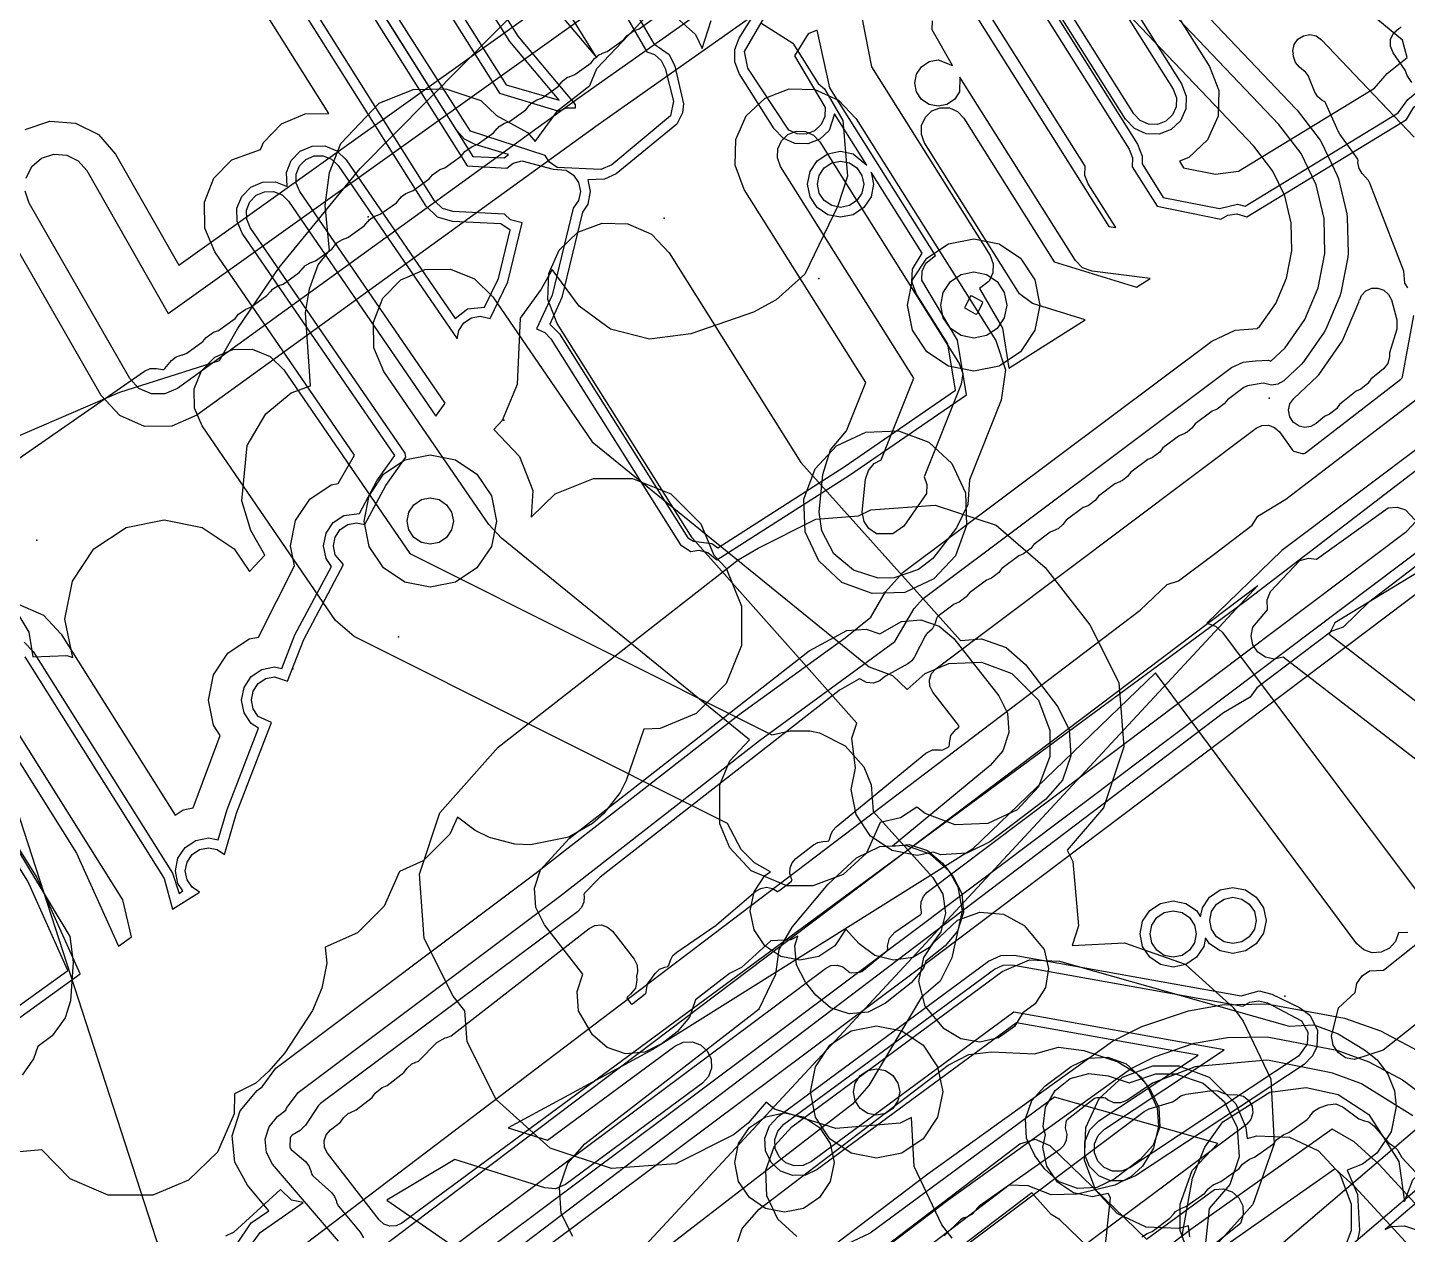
# Model space of a CAD drawing. Header units: metres. Extents: x 8738 to 9560, y -8972 to -7699.
# Drawn here: x 9422.5 to 9464.24, y -7798.46 to -7761.96 of the extents above; entities that cross this region are included whole.
import ezdxf

# ---------------------------------------------------------------- set-up
doc = ezdxf.new("R2010")
doc.units = ezdxf.units.M
for name, color, linetype in [('AI_GREENING_EXCLUSIONS', 1, 'Continuous'), ('AI_GREENING_LAWN', 82, 'Continuous'), ('AI_GREENING_REJECTED', 6, 'Continuous')]:
    doc.layers.add(name, color=color, linetype=linetype)

msp = doc.modelspace()

# ---------------------------------------------------------------- linework, layer by layer
at = {"layer": 'AI_GREENING_EXCLUSIONS'}
for points in [[(9422.428, -7765.044), (9423.168, -7764.797), (9423.947, -7764.852), (9424.645, -7765.2), (9425.156, -7765.79), (9427.075, -7769.152), (9449.961, -7752.807)], [(9393.817, -7826.132), (9424.276, -7803.709), (9424.63, -7802.91), (9424.947, -7802.502), (9425.538, -7801.992), (9425.884, -7801.877), (9428.138, -7800.195), (9428.346, -7799.897), (9429.003, -7799.476), (9429.736, -7799.207), (9430.34, -7799.172), (9456.15, -7779.587), (9456.969, -7778.805), (9457.316, -7778.694), (9458.393, -7777.885), (9459.536, -7777.01), (9459.717, -7776.739), (9460.564, -7776.224), (9490.245, -7753.521)], [(9393.817, -7826.132), (9424.276, -7803.709), (9424.63, -7802.91), (9424.947, -7802.502), (9425.538, -7801.992), (9425.884, -7801.877), (9428.138, -7800.195), (9428.346, -7799.897), (9429.003, -7799.476), (9429.736, -7799.207), (9430.34, -7799.172), (9456.15, -7779.587), (9456.969, -7778.805), (9457.316, -7778.694), (9458.393, -7777.885), (9459.536, -7777.01), (9459.717, -7776.739), (9460.564, -7776.224), (9490.245, -7753.521)], [(9422.455, -7766.517), (9422.629, -7766.168), (9422.924, -7765.912), (9423.294, -7765.789), (9423.683, -7765.816), (9424.032, -7765.991), (9424.288, -7766.285), (9426.756, -7770.612), (9450.54, -7753.622)], [(9438.496, -7761.434), (9439.718, -7762.877), (9434.723, -7754.835)], [(9451.164, -7755.631), (9439.179, -7764.09), (9427.03, -7772.877), (9426.654, -7773.043), (9426.243, -7773.044), (9425.867, -7772.879), (9425.588, -7772.577), (9422.551, -7767.276), (9422.427, -7766.906)], [(9453.99, -7756.365), (9458.251, -7763.135), (9458.53, -7763.864), (9458.509, -7764.644), (9458.191, -7765.356), (9457.624, -7765.893), (9457.34, -7766.002), (9457.465, -7766.201), (9458.43, -7766.393), (9459.128, -7766.308), (9463.245, -7763.798), (9463.622, -7763.351), (9464.232, -7762.864), (9464.087, -7762.34), (9462.535, -7761.047)], [(9451.148, -7756.87), (9439.763, -7764.902), (9427.614, -7773.689), (9426.862, -7774.022), (9426.04, -7774.023), (9425.287, -7773.694), (9424.729, -7773.09), (9421.682, -7767.772)], [(9431.905, -7798.662), (9429.912, -7796.334), (9429.721, -7795.983), (9429.682, -7795.586), (9429.802, -7795.205), (9430.061, -7794.901), (9430.312, -7794.705), (9430.333, -7794.646), (9430.682, -7794.168), (9438.584, -7788.247), (9444.634, -7783.524), (9448.736, -7780.533), (9449.319, -7779.528), (9449.585, -7779.229), (9458.918, -7772.247), (9459.27, -7772.079), (9459.645, -7772.036), (9460.034, -7772.021), (9460.109, -7772.048), (9460.535, -7771.651), (9461.134, -7770.795), (9461.541, -7769.832), (9461.74, -7768.793), (9461.716, -7767.736), (9461.474, -7766.719), (9461.025, -7765.775), (9460.349, -7764.894), (9452.434, -7756.573)], [(9492.823, -7756.585), (9463.061, -7779.35), (9462.296, -7780.097), (9461.95, -7780.214), (9459.678, -7781.931), (9459.483, -7782.211), (9458.677, -7782.69), (9430.779, -7803.861)], [(9492.823, -7756.585), (9463.061, -7779.35), (9462.296, -7780.097), (9461.95, -7780.214), (9459.678, -7781.931), (9459.483, -7782.211), (9458.677, -7782.69), (9430.779, -7803.861)], [(9453.144, -7756.898), (9457.405, -7763.668), (9457.544, -7764.032), (9457.534, -7764.422), (9457.375, -7764.778), (9457.091, -7765.047), (9456.727, -7765.186), (9456.337, -7765.175), (9455.981, -7765.016), (9455.712, -7764.733), (9451.509, -7758.055)], [(9428.828, -7798.762), (9429.262, -7798.113), (9429.8, -7797.753), (9429.147, -7796.978), (9428.765, -7796.277), (9428.687, -7795.482), (9428.927, -7794.72), (9429.446, -7794.113), (9429.591, -7794), (9430.007, -7793.43), (9437.838, -7787.561), (9444.019, -7782.735), (9447.23, -7780.42), (9448.011, -7779.79), (9448.454, -7779.026), (9448.986, -7778.429), (9458.319, -7771.447), (9459.023, -7771.11), (9459.697, -7771.066), (9459.776, -7770.992), (9460.254, -7770.308), (9460.579, -7769.54), (9460.738, -7768.71), (9460.718, -7767.865), (9460.525, -7767.053), (9460.167, -7766.3), (9459.588, -7765.544), (9451.763, -7757.319)], [(9452.89, -7757.058), (9457.151, -7763.827), (9457.249, -7764.082), (9457.241, -7764.355), (9457.13, -7764.605), (9456.932, -7764.793), (9456.676, -7764.89), (9456.403, -7764.883), (9456.154, -7764.771), (9455.966, -7764.573), (9451.745, -7757.868)], [(9430.443, -7757.638), (9435.8, -7766.148), (9436.998, -7766.209), (9437.19, -7766.059), (9437.454, -7765.987), (9438.397, -7766.245), (9438.788, -7766.273), (9439.015, -7766.425), (9439.167, -7766.652), (9439.22, -7766.92), (9439.167, -7767.188), (9439.003, -7767.423), (9438.371, -7770.054), (9437.895, -7771.071), (9438.143, -7771.182), (9438.33, -7771.38), (9442.251, -7777.608), (9442.564, -7777.805), (9442.806, -7777.769), (9443.071, -7777.835), (9443.35, -7778.064), (9447.364, -7775.499), (9450.898, -7773.074), (9450.626, -7771.42), (9449.547, -7769.605), (9449.555, -7769.332), (9449.666, -7769.083), (9449.96, -7768.858), (9446.769, -7763.788), (9446.385, -7762.045), (9446.115, -7762.148), (9445.7, -7762.812), (9446.62, -7764.374), (9446.613, -7764.647), (9446.501, -7764.897), (9446.303, -7765.084), (9446.048, -7765.182), (9445.775, -7765.175), (9445.526, -7765.063), (9444.281, -7763.186), (9444.185, -7762.684), (9444.928, -7761.405)], [(9430.697, -7757.478), (9435.971, -7765.857), (9436.91, -7765.904), (9437.042, -7765.802), (9436.035, -7765.497), (9435.719, -7765.335), (9435.479, -7765.073), (9431.493, -7758.74)], [(9433.185, -7757.675), (9436.972, -7763.691), (9438.576, -7764.159), (9437.084, -7762.382), (9435.468, -7759.814)], [(9432.931, -7757.835), (9436.778, -7763.946), (9438.564, -7764.486), (9438.788, -7764.387), (9439.076, -7764.386), (9439.077, -7764.286), (9437.338, -7762.222), (9435.721, -7759.654)], [(9422.398, -7780.554), (9422.667, -7780.837), (9426.883, -7787.535), (9427.083, -7788.147), (9427.195, -7788.075), (9427.046, -7787.853), (9426.97, -7787.47), (9427.046, -7787.087), (9427.263, -7786.763), (9427.587, -7786.546), (9427.97, -7786.47), (9428.267, -7786.529), (9428.537, -7785.609), (9429.486, -7783.156), (9429.263, -7783.007), (9429.046, -7782.683), (9428.97, -7782.3), (9429.046, -7781.917), (9429.263, -7781.593), (9429.587, -7781.376), (9429.97, -7781.3), (9430.188, -7781.343), (9430.587, -7780.33), (9431.687, -7778.264), (9431.526, -7778.023), (9431.45, -7777.64), (9431.526, -7777.257), (9431.743, -7776.933), (9432.067, -7776.716), (9432.541, -7776.658), (9433.067, -7775.67), (9433.608, -7774.909), (9428.989, -7768.177), (9428.835, -7767.818), (9428.83, -7767.428), (9428.975, -7767.066), (9429.247, -7766.787), (9429.606, -7766.633), (9429.996, -7766.628), (9430.35, -7766.769), (9430.329, -7766.342), (9430.474, -7765.98), (9430.746, -7765.7), (9431.105, -7765.547), (9431.495, -7765.542), (9431.858, -7765.687), (9432.137, -7765.959), (9435.431, -7770.76), (9435.807, -7770.466), (9436.323, -7770.417), (9436.743, -7769.551), (9437.095, -7768.088), (9436.809, -7767.902), (9435.351, -7767.828), (9434.897, -7767.692), (9434.556, -7767.362), (9429.004, -7758.543)], [(9422.413, -7780.997), (9426.629, -7787.695), (9426.887, -7788.629), (9427.694, -7788.111), (9427.475, -7787.965), (9427.323, -7787.738), (9427.27, -7787.47), (9427.323, -7787.202), (9427.475, -7786.975), (9427.702, -7786.823), (9427.97, -7786.77), (9428.238, -7786.823), (9428.453, -7786.967), (9428.817, -7785.717), (9429.876, -7782.981), (9429.475, -7782.795), (9429.323, -7782.568), (9429.27, -7782.3), (9429.323, -7782.032), (9429.475, -7781.805), (9429.702, -7781.653), (9429.97, -7781.6), (9430.358, -7781.734), (9430.852, -7780.471), (9432.059, -7778.204), (9431.803, -7777.908), (9431.75, -7777.64), (9431.803, -7777.372), (9431.955, -7777.145), (9432.182, -7776.993), (9432.45, -7776.94), (9432.704, -7776.991), (9433.332, -7775.811), (9433.943, -7774.958), (9433.918, -7774.83), (9429.236, -7768.007), (9429.128, -7767.756), (9429.125, -7767.483), (9429.226, -7767.229), (9429.417, -7767.034), (9429.668, -7766.926), (9429.941, -7766.923), (9430.195, -7767.024), (9430.39, -7767.215), (9434.848, -7773.711), (9435.128, -7773.323), (9430.735, -7766.921), (9430.627, -7766.67), (9430.624, -7766.397), (9430.725, -7766.143), (9430.916, -7765.948), (9431.167, -7765.84), (9431.44, -7765.837), (9431.694, -7765.938), (9431.889, -7766.129), (9435.492, -7771.379), (9435.543, -7771.122), (9435.695, -7770.895), (9435.922, -7770.743), (9436.19, -7770.69), (9436.488, -7770.764), (9437.027, -7769.653), (9437.456, -7767.872), (9437.104, -7767.776), (9436.927, -7767.607), (9435.367, -7767.528), (9435.048, -7767.433), (9434.809, -7767.202), (9429.258, -7758.383)], [(9440.128, -7760.793), (9441.229, -7762.692), (9441.46, -7762.772), (9441.664, -7762.954), (9441.783, -7763.2), (9442.034, -7764.188), (9441.944, -7764.635), (9440.168, -7766.116), (9439.84, -7766.254), (9438.514, -7766.189), (9438.29, -7766.032), (9438.159, -7765.826), (9435.901, -7765.097), (9431.747, -7758.581)], [(9451.606, -7758.946), (9455.822, -7765.644), (9455.92, -7765.899), (9455.912, -7766.173), (9456.663, -7767.366), (9458.595, -7767.752), (9458.807, -7767.632), (9459.079, -7767.599), (9459.378, -7767.69), (9464.205, -7764.741), (9464.433, -7764.367), (9465.713, -7763.344), (9465.231, -7761.602)], [(9451.86, -7758.786), (9456.076, -7765.484), (9456.215, -7765.848), (9456.209, -7766.083), (9456.848, -7767.097), (9458.553, -7767.438), (9459.101, -7767.3), (9459.332, -7767.364), (9463.961, -7764.536), (9464.246, -7764.132), (9465.371, -7763.233), (9464.967, -7761.772)], [(9422.264, -7779.42), (9422.976, -7779.738), (9423.513, -7780.304), (9426.962, -7785.784), (9427.205, -7785.622), (9427.506, -7785.562), (9428.329, -7783.375), (9428.122, -7783.065), (9427.97, -7782.3), (9428.122, -7781.535), (9428.556, -7780.886), (9429.205, -7780.452), (9429.481, -7780.397), (9430.569, -7778.237), (9430.45, -7777.64), (9430.602, -7776.875), (9431.036, -7776.226), (9431.685, -7775.792), (9431.891, -7775.751), (9432.384, -7774.893), (9428.164, -7768.743), (9427.857, -7768.025), (9427.847, -7767.245), (9428.137, -7766.521), (9428.682, -7765.962), (9429.549, -7765.653), (9429.636, -7765.434), (9430.181, -7764.876), (9430.898, -7764.568), (9431.61, -7764.56), (9428.158, -7759.076)], [(9416.873, -7776.62), (9425.285, -7772.989), (9428.305, -7772.026), (9428.851, -7771.072), (9430.105, -7769.223), (9432.555, -7766.224), (9438.723, -7759.997)], [(9451.143, -7761.536), (9455.201, -7767.982), (9455.413, -7768.009), (9454.581, -7766.688), (9454.483, -7766.433), (9454.491, -7766.158), (9450.583, -7759.949)], [(9440.382, -7760.633), (9441.437, -7762.453), (9441.903, -7762.773), (9442.073, -7763.124), (9442.34, -7764.269), (9442.306, -7764.537), (9442.134, -7764.887), (9440.306, -7766.388), (9439.949, -7766.546), (9439.449, -7766.564), (9439.52, -7766.92), (9439.444, -7767.303), (9439.283, -7767.543), (9438.662, -7770.124), (9438.298, -7770.929), (9438.584, -7771.22), (9442.468, -7777.39), (9442.637, -7777.497), (9443.199, -7777.564), (9443.373, -7777.693), (9447.198, -7775.249), (9450.57, -7772.926), (9450.34, -7771.528), (9449.391, -7770.02), (9449.251, -7769.656), (9449.262, -7769.266), (9449.557, -7768.781), (9448.017, -7766.335), (9448.09, -7766.7), (9448.014, -7767.083), (9447.797, -7767.407), (9447.473, -7767.624), (9447.09, -7767.7), (9446.707, -7767.624), (9446.383, -7767.407), (9446.166, -7767.083), (9446.09, -7766.7), (9446.166, -7766.317), (9446.383, -7765.993), (9446.707, -7765.776), (9447.09, -7765.7), (9447.473, -7765.776), (9447.885, -7766.124), (9446.909, -7764.574), (9446.746, -7765.07), (9446.463, -7765.338), (9446.098, -7765.478), (9445.708, -7765.467), (9445.352, -7765.308), (9445.084, -7765.025), (9444.027, -7763.346), (9443.891, -7763), (9443.89, -7762.628), (9444.025, -7762.282), (9444.619, -7761.333)], [(9447.657, -7761.242), (9448.024, -7763.154), (9451.611, -7768.852), (9451.708, -7769.107), (9451.701, -7769.38), (9451.589, -7769.629), (9451.295, -7769.854), (9451.985, -7771.054), (9452.183, -7772.261), (9454.49, -7770.802), (9452.894, -7770.31), (9452.508, -7770.014), (9449.634, -7765.448), (9449.536, -7765.193), (9449.543, -7764.919), (9449.655, -7764.67), (9449.853, -7764.482), (9450.108, -7764.385), (9450.381, -7764.392), (9450.631, -7764.503), (9450.818, -7764.702), (9453.554, -7769.048), (9456.04, -7769.815), (9456.46, -7769.548), (9454.7, -7769.331), (9454.41, -7769.227), (9454.193, -7769.009), (9450.703, -7763.465), (9450.685, -7763.907), (9450.533, -7764.134), (9450.306, -7764.286), (9450.038, -7764.339), (9449.77, -7764.286), (9449.543, -7764.134), (9449.391, -7763.907), (9449.338, -7763.639), (9449.391, -7763.371), (9449.543, -7763.144), (9449.77, -7762.992), (9450.038, -7762.939), (9450.478, -7763.107), (9449.861, -7762.026), (9449.868, -7761.753)], [(9421.673, -7778.807), (9422.541, -7780.251), (9422.659, -7780.991), (9423.682, -7780.953), (9423.863, -7781.01), (9423.626, -7779.851), (9423.855, -7778.703), (9424.505, -7777.729), (9425.478, -7777.079), (9426.626, -7776.851), (9427.775, -7777.079), (9428.748, -7777.729), (9429.207, -7778.416), (9429.679, -7777.92), (9429.253, -7777.175), (9428.981, -7776.276), (9429.144, -7774.599), (9429.705, -7773.644), (9430.472, -7773.011), (9431.055, -7772.794), (9430.909, -7770.589), (9431.026, -7769.862), (9431.287, -7769.138), (9431.629, -7768.709), (9431.501, -7767.34), (9431.631, -7766.342), (9431.97, -7765.467), (9433.131, -7764.245), (9434.16, -7763.838), (9435.155, -7763.811), (9436.204, -7764.163), (9436.685, -7764.618), (9437.619, -7765.136), (9437.854, -7765.411), (9438.539, -7764.465), (9439.511, -7763.715), (9439.719, -7763.202), (9441.26, -7761.575)], [(9444.681, -7761.822), (9445.649, -7762.434), (9446.412, -7763.651), (9446.607, -7763.815), (9447.155, -7764.777), (9447.296, -7766.457), (9447.012, -7767.352), (9446.013, -7769.422), (9445.147, -7770.2), (9444.461, -7770.57), (9442.558, -7771.222), (9441.316, -7771.39), (9440.13, -7771.082), (9439.182, -7770.389), (9438.363, -7769.276), (9438.034, -7769.872), (9437.394, -7770.755), (9437.31, -7772.76), (9436.856, -7773.844), (9436.606, -7774.116), (9437.381, -7774.93), (9437.783, -7775.961), (9437.732, -7776.774), (9438.459, -7776.066), (9439.612, -7775.598), (9440.8, -7775.598), (9441.953, -7776.066), (9442.859, -7776.972), (9443.257, -7777.921), (9443.626, -7778.31), (9444.094, -7779.463), (9444.094, -7780.651), (9443.626, -7781.804), (9442.72, -7782.71), (9441.637, -7783.164), (9441.137, -7783.178), (9440.604, -7784.732), (9440.421, -7785.096), (9439.918, -7785.747), (9439.589, -7786.034), (9438.872, -7786.443), (9437.709, -7786.684), (9437.236, -7786.657), (9436.473, -7786.459), (9436.035, -7786.246), (9435.503, -7785.84), (9435.271, -7786.355), (9434.461, -7787.165), (9433.744, -7787.482), (9433.286, -7788.536), (9432.476, -7789.346), (9431.499, -7789.772), (9431.552, -7790.257), (9431.395, -7791.01), (9431.113, -7791.69), (9430.28, -7792.975), (9429.795, -7793.528), (9429.401, -7793.89), (9428.761, -7794.209), (9428.744, -7794.82), (9428.246, -7795.971), (9427.369, -7796.826), (9426.285, -7797.279), (9424.935, -7797.279), (9423.784, -7796.781), (9422.928, -7795.9), (9421.689, -7796.011)], [(9485.048, -7761.936), (9483.68, -7762.401), (9483.515, -7762.428), (9466.701, -7775.314), (9466.334, -7775.955), (9465.298, -7777.166), (9464.822, -7777.604), (9449.442, -7789.193), (9429.273, -7804.273)], [(9487.621, -7761.637), (9486.479, -7762.348), (9485.196, -7762.958), (9484.004, -7763.313), (9467.446, -7776.003), (9467.094, -7776.605), (9466.058, -7777.816), (9465.458, -7778.376), (9450.043, -7789.992), (9430.445, -7804.645), (9435.767, -7821.05), (9437.685, -7824.136), (9438.547, -7823.919), (9439.312, -7824.071), (9439.961, -7824.505), (9440.395, -7825.154), (9440.547, -7825.919), (9440.395, -7826.684), (9439.961, -7827.333), (9439.757, -7827.47), (9449.982, -7844.133)], [(9442.139, -7761.67), (9442.701, -7762.17), (9442.908, -7762.598), (9443.178, -7761.752)], [(9467.202, -7772.7), (9460.436, -7777.782), (9458.168, -7779.974), (9458.433, -7780.064), (9458.637, -7780.246), (9464.631, -7788.228)], [(9450.463, -7798.579), (9450.158, -7798.171), (9449.319, -7796.411), (9449.241, -7794.924), (9448.896, -7795.101), (9446.952, -7795.264), (9445.094, -7794.671), (9444.845, -7794.461), (9444.297, -7795.097), (9443.847, -7795.448), (9442.105, -7796.325), (9440.159, -7796.469), (9438.307, -7795.858), (9436.669, -7794.379), (9435.792, -7792.636), (9435.722, -7791.697), (9435.376, -7791.253), (9434.498, -7789.511), (9434.354, -7787.565), (9434.966, -7785.713), (9436.73, -7783.726), (9443.99, -7778.058), (9444.603, -7777.706), (9446.345, -7776.828), (9447.638, -7776.733), (9448.004, -7776.548), (9449.95, -7776.404), (9451.802, -7777.016), (9453.28, -7778.29), (9454.634, -7780.024), (9455.511, -7781.766), (9455.655, -7783.712), (9455.043, -7785.565), (9453.945, -7786.839), (9454.121, -7787.18), (9454.284, -7789.125), (9454.093, -7789.722), (9455.681, -7789.641), (9457.515, -7790.291), (9458.965, -7791.597), (9459.271, -7792.009), (9460.109, -7793.77), (9460.21, -7795.718), (9459.557, -7797.557), (9458.25, -7799.005)], [(9469.636, -7788.061), (9460.478, -7781.008), (9460.21, -7781.061), (9459.942, -7781.008), (9459.715, -7780.856), (9459.563, -7780.629), (9459.51, -7780.361), (9459.563, -7780.093), (9460.003, -7779.574), (9459.992, -7779.267), (9460.099, -7779.016), (9460.983, -7778.08), (9461.247, -7778.009), (9461.489, -7778.041), (9463.651, -7776.488), (9463.923, -7776.465), (9464.184, -7776.549), (9464.458, -7776.853)], [(9464.79, -7778.29), (9462.045, -7779.964), (9461.87, -7780.313), (9469.447, -7786.151)], [(9464.245, -7789.327), (9463.964, -7789.339), (9463.874, -7789.606), (9463.692, -7789.809), (9463.445, -7789.927), (9463.173, -7789.942), (9462.915, -7789.852), (9462.711, -7789.67), (9456.615, -7781.474), (9451.082, -7786.813), (9441.411, -7792.873), (9437.038, -7795.239), (9438.227, -7795.614), (9442.08, -7792.764), (9442.327, -7792.647), (9442.6, -7792.634), (9442.857, -7792.727), (9443.059, -7792.911), (9443.176, -7793.158), (9443.189, -7793.43), (9443.096, -7793.687), (9442.913, -7793.89), (9438.773, -7796.951), (9438.472, -7797.079), (9438.146, -7797.056), (9435.424, -7796.199), (9433.367, -7797.425), (9436.043, -7799.282)], [(9421.106, -7782.366), (9423.98, -7786.932), (9425.248, -7789.747), (9425.645, -7789.462), (9425.382, -7788.342), (9421.228, -7781.743)], [(9421.64, -7792.341), (9424.088, -7790.581), (9422.769, -7787.636), (9419.921, -7783.112)], [(9421.652, -7791.963), (9423.714, -7790.481), (9422.504, -7787.778), (9419.668, -7783.272)], [(9421.837, -7786.241), (9423.774, -7789.455), (9423.882, -7790.228), (9423.798, -7791.402), (9423.631, -7791.916), (9423.245, -7792.459), (9422.804, -7792.78), (9422.681, -7793.156), (9422.332, -7793.641)], [(9438.989, -7798.525), (9438.642, -7797.826), (9438.589, -7797.048), (9438.837, -7796.308), (9439.35, -7795.72), (9444.63, -7791.644), (9445.135, -7790.595), (9445.233, -7789.849), (9445.623, -7789.174), (9446.713, -7787.87), (9446.713, -7787.87), (9447.575, -7787.068), (9448.279, -7786.733), (9449.059, -7786.693), (9449.794, -7786.954), (9450.374, -7787.476), (9450.635, -7787.949), (9450.77, -7788.672), (9450.453, -7790.1), (9450.105, -7790.798), (9449.537, -7791.291), (9447.945, -7793.962), (9447.449, -7794.521), (9441.794, -7798.886)], [(9445.769, -7798.529), (9445.192, -7798.003), (9444.861, -7797.297), (9444.825, -7796.517), (9445.09, -7795.783), (9445.615, -7795.207), (9451.979, -7790.515), (9452.808, -7790.157), (9453.709, -7790.2), (9460.656, -7792.161), (9461.407, -7792.128), (9462.14, -7792.396), (9462.939, -7792.881), (9463.32, -7793.182), (9463.645, -7793.613), (9463.843, -7794.116), (9463.9, -7794.59), (9463.745, -7795.363), (9463.308, -7796.01), (9462.877, -7796.335), (9462.413, -7796.515), (9462.729, -7797.256), (9462.787, -7798.34), (9462.729, -7798.632)], [(9458.963, -7799.999), (9469.759, -7790.793)], [(9466.464, -7798.483), (9468.275, -7797.045), (9470.95, -7795.098), (9471.081, -7794.749), (9471.277, -7794.559), (9471.505, -7794.47), (9472.559, -7792.471), (9471.444, -7790.846), (9470.911, -7791.651), (9461.432, -7799.734)], [(9437.706, -7805.756), (9449.734, -7796.629), (9455.314, -7792.614), (9456.2, -7792.173), (9457.611, -7791.696), (9458.622, -7791.52), (9459.989, -7791.49), (9462.331, -7791.918), (9463.419, -7792.306), (9464.669, -7792.971), (9465.718, -7793.776), (9482.475, -7812.264)], [(9466.025, -7798.545), (9466.277, -7798.248), (9468.088, -7796.81), (9470.684, -7794.921), (9470.834, -7794.577), (9471.287, -7794.239), (9472.209, -7792.492), (9471.458, -7791.397), (9471.106, -7791.879), (9463.56, -7798.314), (9463.757, -7798.219), (9464.146, -7798.198), (9464.514, -7798.328), (9464.805, -7798.588)], [(9438.311, -7806.553), (9450.339, -7797.426), (9455.862, -7793.45), (9456.59, -7793.094), (9457.782, -7792.681), (9458.793, -7792.505), (9459.99, -7792.49), (9462.107, -7792.892), (9463.069, -7793.242), (9464.088, -7793.784), (9464.977, -7794.447), (9481.734, -7812.935)], [(9443.864, -7799.026), (9444.117, -7798.287), (9444.633, -7797.702), (9450.348, -7793.345), (9450.967, -7793.026), (9451.657, -7792.938), (9452.954, -7793.001), (9453.679, -7792.8), (9454.454, -7792.896), (9454.454, -7792.896), (9455.478, -7793.24), (9456.02, -7793.574), (9456.346, -7793.933), (9456.664, -7794.646), (9456.711, -7795.184), (9456.561, -7795.853), (9456.227, -7796.395), (9455.868, -7796.721), (9455.388, -7796.971), (9454.244, -7797.245), (9453.464, -7797.265), (9452.762, -7796.996), (9452.193, -7796.969), (9447.059, -7800.883)], [(9453.793, -7811.11), (9455.256, -7797.357), (9455.19, -7797.227), (9454.713, -7797.322), (9454.139, -7797.208), (9453.652, -7796.883), (9453.652, -7796.883), (9453.327, -7796.396), (9453.213, -7795.822), (9453.287, -7795.451), (9453.217, -7795.197), (9453.289, -7794.616), (9453.578, -7794.107), (9454.04, -7793.748), (9454.604, -7793.592), (9455.185, -7793.664), (9455.824, -7793.876), (9456.631, -7793.602), (9457.225, -7793.602), (9458.058, -7793.887), (9458.702, -7794.453), (9459.089, -7795.233), (9459.148, -7796.119), (9458.863, -7796.952), (9458.239, -7797.674), (9456.831, -7810.91)], [(9457.656, -7798.534), (9457.617, -7798.202), (9457.324, -7798.282), (9456.338, -7798.243), (9455.456, -7797.834), (9455.456, -7797.834), (9454.809, -7797.135), (9454.468, -7796.218), (9454.507, -7795.232), (9454.916, -7794.35), (9455.615, -7793.703), (9456.532, -7793.362), (9457.324, -7793.362), (9458.241, -7793.703), (9459.047, -7794.509), (9459.349, -7795.232), (9459.388, -7795.564), (9459.681, -7795.484), (9460.667, -7795.523), (9461.549, -7795.932), (9462.196, -7796.631), (9462.537, -7797.548), (9462.537, -7798.34), (9462.196, -7799.257)], [(9457.418, -7798.557), (9457.738, -7796.763), (9458.108, -7795.827), (9458.65, -7795.061), (9460.075, -7794.16), (9461.173, -7794.017), (9462.143, -7794.234), (9463.075, -7794.832), (9463.979, -7796.255), (9464.145, -7797.47), (9464.405, -7796.815), (9465.664, -7795.536), (9466.595, -7795.186), (9467.589, -7795.159), (9468.639, -7795.511), (9469.863, -7796.67), (9470.249, -7797.526), (9470.369, -7798.061), (9470.844, -7798.231), (9472.154, -7799.536)], [(9457.728, -7799.354), (9457.367, -7798.34), (9457.367, -7797.548), (9457.728, -7796.534), (9458.499, -7795.708), (9458.499, -7795.708), (9453.565, -7794.315), (9447.989, -7798.426), (9447.283, -7798.758)], [(9474.116, -7807.99), (9463.378, -7796.35), (9462.63, -7795.663), (9461.961, -7795.281), (9457.685, -7798.317), (9451.084, -7803.321)], [(9447.051, -7799.885), (9452.51, -7795.723), (9452.976, -7795.581), (9453.422, -7795.777), (9456.34, -7798.606), (9458.4, -7797.102), (9458.673, -7797.085), (9458.931, -7797.174), (9459.136, -7797.355), (9459.256, -7797.6), (9459.273, -7797.873), (9459.185, -7798.131), (9457.508, -7799.476)], [(9470.56, -7805.61), (9462.643, -7797.028), (9462.05, -7796.477), (9458.268, -7799.129)], [(9429.323, -7798.693), (9429.538, -7798.409), (9430.838, -7797.493), (9430.482, -7797.425), (9430.145, -7797.103), (9428.739, -7798.398), (9428.49, -7798.511)], [(9454.9, -7799.161), (9453.716, -7798.013), (9453.464, -7797.856), (9452.88, -7797.202), (9447.9, -7800.999)]]:
    msp.add_lwpolyline(points, dxfattribs=at)
for points in [[(9446.444, -7776.622), (9446.557, -7775.477), (9446.791, -7774.733), (9447.274, -7774.156), (9447.856, -7772.697), (9444.178, -7766.854), (9443.899, -7766.125), (9443.92, -7765.345), (9444.238, -7764.632), (9444.805, -7764.096), (9445.534, -7763.817), (9446.314, -7763.838), (9447.026, -7764.156), (9447.563, -7764.723), (9451.783, -7771.427), (9452.082, -7772.31), (9451.948, -7773.233), (9450.99, -7775.637), (9450.944, -7776.388), (9450.601, -7777.089), (9449.877, -7778.017), (9449.451, -7778.35), (9448.713, -7778.604), (9448.228, -7778.61), (9447.483, -7778.376), (9446.885, -7777.875), (9446.524, -7777.183), (9446.444, -7776.622)], [(9427.791, -7802.943), (9421.407, -7807.764), (9395.87, -7827.048), (9420.413, -7800.619), (9415.448, -7764.895), (9427.791, -7802.943)], [(9447.931, -7775.357), (9448.107, -7775.148), (9448.323, -7775.035), (9449.308, -7772.564), (9445.278, -7766.161), (9445.18, -7765.906), (9445.188, -7765.633), (9445.299, -7765.384), (9445.497, -7765.196), (9445.752, -7765.098), (9446.025, -7765.106), (9446.275, -7765.217), (9446.463, -7765.415), (9450.683, -7772.119), (9450.787, -7772.428), (9450.74, -7772.751), (9449.624, -7775.553), (9449.703, -7775.784), (9449.686, -7776.057), (9449.001, -7777.046), (9448.674, -7777.276), (9448.176, -7777.269), (9447.949, -7777.117), (9447.801, -7776.898), (9447.744, -7776.622), (9447.849, -7775.618), (9447.931, -7775.357)], [(9446.822, -7767.347), (9446.595, -7767.195), (9446.443, -7766.968), (9446.39, -7766.7), (9446.443, -7766.432), (9446.595, -7766.205), (9446.822, -7766.053), (9447.09, -7766), (9447.358, -7766.053), (9447.585, -7766.205), (9447.737, -7766.432), (9447.79, -7766.7), (9447.737, -7766.968), (9447.585, -7767.195), (9447.358, -7767.347), (9447.09, -7767.4), (9446.822, -7767.347)], [(9438.579, -7768.689), (9439.146, -7768.152), (9439.875, -7767.873), (9440.655, -7767.895), (9441.367, -7768.213), (9441.904, -7768.779), (9445.892, -7775.115), (9450.714, -7780.495), (9451.358, -7780.454), (9452.097, -7780.707), (9452.682, -7781.223), (9453.661, -7782.505), (9454.005, -7783.206), (9454.054, -7783.985), (9453.801, -7784.723), (9453.285, -7785.308), (9451.605, -7786.591), (9450.905, -7786.935), (9450.126, -7786.984), (9449.897, -7786.905), (9449.412, -7787.002), (9448.647, -7786.85), (9447.998, -7786.416), (9447.564, -7785.767), (9447.412, -7785.002), (9447.54, -7784.356), (9447.43, -7783.453), (9447.586, -7782.998), (9442.597, -7777.39), (9438.519, -7770.91), (9438.24, -7770.181), (9438.261, -7769.401), (9438.579, -7768.689)], [(9451.119, -7772.353), (9450.354, -7772.201), (9449.705, -7771.767), (9449.271, -7771.118), (9449.119, -7770.353), (9449.271, -7769.588), (9449.705, -7768.939), (9450.354, -7768.505), (9451.119, -7768.353), (9451.884, -7768.505), (9452.533, -7768.939), (9452.967, -7769.588), (9453.119, -7770.353), (9452.967, -7771.118), (9452.533, -7771.767), (9451.884, -7772.201), (9451.119, -7772.353)], [(9436.834, -7777.408), (9436.446, -7776.987), (9433.276, -7772.368), (9432.969, -7771.65), (9432.959, -7770.87), (9433.249, -7770.145), (9433.794, -7769.587), (9434.511, -7769.279), (9435.291, -7769.27), (9436.016, -7769.559), (9436.574, -7770.104), (9439.581, -7774.486), (9447.959, -7781.295), (9448.662, -7781.563), (9449.106, -7781.982), (9449.645, -7781.494), (9450.368, -7781.192), (9451.354, -7781.153), (9452.271, -7781.494), (9453.077, -7782.3), (9453.418, -7783.217), (9453.418, -7784.009), (9453.077, -7784.926), (9452.43, -7785.625), (9451.548, -7786.034), (9450.562, -7786.073), (9449.645, -7785.732), (9449.401, -7785.539), (9448.905, -7785.866), (9448.29, -7786.002), (9447.872, -7786.927), (9447.173, -7787.574), (9446.256, -7787.915), (9445.464, -7787.915), (9444.388, -7787.467), (9443.741, -7786.768), (9443.439, -7786.045), (9443.439, -7784.865), (9443.741, -7784.142), (9444.331, -7783.5), (9436.834, -7777.408)], [(9450.736, -7771.277), (9450.412, -7771.06), (9450.195, -7770.736), (9450.119, -7770.353), (9450.195, -7769.97), (9450.412, -7769.646), (9450.736, -7769.429), (9451.119, -7769.353), (9451.502, -7769.429), (9451.826, -7769.646), (9452.043, -7769.97), (9452.119, -7770.353), (9452.043, -7770.736), (9451.826, -7771.06), (9451.502, -7771.277), (9451.119, -7771.353), (9450.736, -7771.277)], [(9427.777, -7774.011), (9427.547, -7773.473), (9427.539, -7772.888), (9427.757, -7772.345), (9428.165, -7771.926), (9428.703, -7771.695), (9429.289, -7771.688), (9429.832, -7771.905), (9430.251, -7772.314), (9434.066, -7777.873), (9445.009, -7783.351), (9445.563, -7783.235), (9446.157, -7783.235), (9446.449, -7783.294), (9447.229, -7783.681), (9447.795, -7784.325), (9448.021, -7784.866), (9448.08, -7785.673), (9449.882, -7787.665), (9450.183, -7788.168), (9450.268, -7788.747), (9450.125, -7789.314), (9449.776, -7789.784), (9449.274, -7790.085), (9448.695, -7790.17), (9448.128, -7790.027), (9447.658, -7789.678), (9447.25, -7789.227), (9446.921, -7789.733), (9446.434, -7790.058), (9445.86, -7790.172), (9445.286, -7790.058), (9444.799, -7789.733), (9444.474, -7789.246), (9444.36, -7788.672), (9444.474, -7788.098), (9444.799, -7787.611), (9444.976, -7787.493), (9444.491, -7787.229), (9444.086, -7786.824), (9443.666, -7786.034), (9432.376, -7780.383), (9431.811, -7779.89), (9427.777, -7774.011)], [(9447.854, -7774.201), (9448.84, -7774.162), (9449.757, -7774.503), (9450.456, -7775.15), (9450.865, -7776.032), (9450.904, -7777.018), (9450.563, -7777.935), (9449.916, -7778.634), (9449.034, -7779.043), (9448.048, -7779.082), (9447.131, -7778.741), (9446.432, -7778.094), (9446.023, -7777.212), (9445.984, -7776.226), (9446.325, -7775.309), (9446.972, -7774.61), (9447.854, -7774.201)], [(9436.093, -7775.473), (9436.527, -7776.122), (9436.679, -7776.887), (9436.527, -7777.652), (9436.093, -7778.301), (9435.444, -7778.735), (9434.679, -7778.887), (9433.914, -7778.735), (9433.265, -7778.301), (9432.831, -7777.652), (9432.679, -7776.887), (9432.831, -7776.122), (9433.265, -7775.473), (9433.914, -7775.039), (9434.679, -7774.887), (9435.444, -7775.039), (9436.093, -7775.473)], [(9435.174, -7776.392), (9435.326, -7776.619), (9435.379, -7776.887), (9435.326, -7777.155), (9435.174, -7777.382), (9434.947, -7777.534), (9434.679, -7777.587), (9434.411, -7777.534), (9434.184, -7777.382), (9434.032, -7777.155), (9433.979, -7776.887), (9434.032, -7776.619), (9434.184, -7776.392), (9434.411, -7776.24), (9434.679, -7776.187), (9434.947, -7776.24), (9435.174, -7776.392)], [(9434.175, -7798.122), (9459.712, -7778.839), (9435.168, -7805.267), (9440.134, -7840.991), (9427.791, -7802.943), (9434.175, -7798.122)], [(9437.828, -7787.993), (9438.011, -7787.437), (9438.884, -7786.484), (9446.143, -7780.817), (9447.279, -7780.201), (9447.863, -7780.158), (9448.275, -7780.294), (9448.938, -7779.921), (9449.522, -7779.878), (9450.078, -7780.062), (9450.521, -7780.444), (9451.875, -7782.178), (9452.138, -7782.701), (9452.181, -7783.284), (9451.998, -7783.84), (9451.616, -7784.283), (9448.661, -7786.717), (9449.168, -7786.674), (9449.725, -7786.852), (9450.172, -7787.23), (9450.489, -7787.627), (9450.757, -7788.148), (9450.806, -7788.731), (9450.628, -7789.288), (9450.25, -7789.735), (9449.667, -7790.2), (9449.601, -7790.406), (9449.223, -7790.853), (9448.449, -7791.469), (9447.929, -7791.737), (9447.346, -7791.786), (9446.789, -7791.608), (9446.342, -7791.23), (9446.025, -7790.833), (9445.757, -7790.313), (9445.708, -7789.73), (9445.8, -7789.442), (9445.585, -7789.55), (9444.984, -7789.587), (9444.096, -7790.394), (9443.729, -7790.568), (9442.698, -7791.372), (9442.525, -7791.895), (9442.143, -7792.338), (9441.693, -7792.689), (9441.171, -7792.952), (9440.587, -7792.996), (9440.031, -7792.812), (9439.588, -7792.43), (9439.165, -7791.702), (9439.122, -7791.119), (9439.297, -7790.588), (9438.134, -7789.099), (9437.871, -7788.577), (9437.828, -7787.993)], [(9467.74, -7787.671), (9468.258, -7788.24), (9468.383, -7788.483), (9468.404, -7788.755), (9468.321, -7789.015), (9468.144, -7789.223), (9463.508, -7792.893), (9462.637, -7793.17), (9462.369, -7793.117), (9462.142, -7792.965), (9461.99, -7792.738), (9461.937, -7792.47), (9462.151, -7791.611), (9462.66, -7791.141), (9462.712, -7790.869), (9462.864, -7790.642), (9463.091, -7790.49), (9463.511, -7790.467), (9466.964, -7787.733), (9467.207, -7787.609), (9467.48, -7787.587), (9467.74, -7787.671)], [(9459.343, -7788.042), (9459.667, -7788.259), (9459.884, -7788.583), (9459.96, -7788.966), (9459.884, -7789.349), (9459.667, -7789.673), (9459.343, -7789.89), (9458.96, -7789.966), (9458.577, -7789.89), (9458.253, -7789.673), (9458.129, -7789.488), (9458.076, -7789.758), (9457.859, -7790.082), (9457.535, -7790.299), (9457.152, -7790.375), (9456.769, -7790.299), (9456.445, -7790.082), (9456.228, -7789.758), (9456.152, -7789.375), (9456.228, -7788.992), (9456.445, -7788.668), (9456.769, -7788.451), (9457.152, -7788.375), (9457.535, -7788.451), (9457.859, -7788.668), (9457.983, -7788.853), (9458.036, -7788.583), (9458.253, -7788.259), (9458.577, -7788.042), (9458.96, -7787.966), (9459.343, -7788.042)], [(9458.692, -7789.613), (9458.465, -7789.461), (9458.313, -7789.234), (9458.26, -7788.966), (9458.313, -7788.698), (9458.465, -7788.471), (9458.692, -7788.319), (9458.96, -7788.266), (9459.228, -7788.319), (9459.455, -7788.471), (9459.607, -7788.698), (9459.66, -7788.966), (9459.607, -7789.234), (9459.455, -7789.461), (9459.228, -7789.613), (9458.96, -7789.666), (9458.692, -7789.613)], [(9456.884, -7790.022), (9456.657, -7789.87), (9456.505, -7789.643), (9456.452, -7789.375), (9456.505, -7789.107), (9456.657, -7788.88), (9456.884, -7788.728), (9457.152, -7788.675), (9457.42, -7788.728), (9457.647, -7788.88), (9457.799, -7789.107), (9457.852, -7789.375), (9457.799, -7789.643), (9457.647, -7789.87), (9457.42, -7790.022), (9457.152, -7790.075), (9456.884, -7790.022)], [(9452.641, -7789.123), (9453.25, -7789.847), (9453.383, -7790.417), (9453.288, -7790.994), (9452.979, -7791.491), (9452.603, -7791.76), (9452.347, -7792.172), (9451.871, -7792.513), (9451.301, -7792.646), (9450.724, -7792.551), (9450.227, -7792.242), (9449.65, -7791.558), (9449.461, -7790.816), (9449.606, -7790.088), (9449.897, -7789.648), (9450.624, -7788.954), (9451.301, -7788.715), (9452.015, -7788.778), (9452.641, -7789.123)], [(9461.111, -7793.32), (9456.011, -7796.695), (9455.65, -7796.843), (9455.259, -7796.841), (9454.9, -7796.69), (9454.625, -7796.413), (9454.477, -7796.052), (9454.479, -7795.661), (9454.63, -7795.302), (9454.907, -7795.027), (9457.905, -7793.043), (9452.41, -7792.06), (9446.386, -7796.502), (9446.033, -7796.667), (9445.643, -7796.685), (9445.276, -7796.553), (9444.987, -7796.29), (9444.822, -7795.937), (9444.804, -7795.547), (9444.936, -7795.18), (9445.199, -7794.892), (9451.569, -7790.195), (9451.936, -7790.026), (9452.339, -7790.015), (9459.208, -7791.245), (9459.753, -7791.096), (9460.131, -7791.193), (9460.973, -7791.598), (9461.285, -7791.832), (9461.517, -7792.285), (9461.496, -7792.793), (9461.369, -7793.058), (9461.111, -7793.32)], [(9455.845, -7796.445), (9455.592, -7796.548), (9455.319, -7796.547), (9455.067, -7796.441), (9454.875, -7796.247), (9454.772, -7795.994), (9454.773, -7795.721), (9454.879, -7795.469), (9455.073, -7795.277), (9458.696, -7792.88), (9452.336, -7791.742), (9446.208, -7796.26), (9445.961, -7796.376), (9445.688, -7796.389), (9445.431, -7796.296), (9445.229, -7796.112), (9445.113, -7795.865), (9445.1, -7795.592), (9445.193, -7795.335), (9445.377, -7795.133), (9451.747, -7790.436), (9452.004, -7790.318), (9452.286, -7790.311), (9459.256, -7791.558), (9459.466, -7791.434), (9459.737, -7791.395), (9460.001, -7791.463), (9461.035, -7792.004), (9461.224, -7792.349), (9461.209, -7792.705), (9460.94, -7793.073), (9455.845, -7796.445)], [(9450.027, -7793.39), (9450.179, -7794.155), (9450.027, -7794.92), (9449.593, -7795.569), (9448.944, -7796.003), (9448.179, -7796.155), (9447.414, -7796.003), (9446.765, -7795.569), (9446.331, -7794.92), (9446.179, -7794.155), (9446.331, -7793.39), (9446.765, -7792.741), (9447.414, -7792.307), (9448.179, -7792.155), (9448.944, -7792.307), (9449.593, -7792.741), (9450.027, -7793.39)], [(9453.267, -7796.485), (9452.963, -7796.077), (9452.711, -7795.549), (9452.68, -7794.965), (9452.876, -7794.413), (9453.268, -7793.978), (9454.062, -7793.385), (9454.589, -7793.134), (9455.173, -7793.104), (9455.725, -7793.299), (9456.161, -7793.692), (9456.465, -7794.1), (9456.716, -7794.628), (9456.746, -7795.213), (9456.55, -7795.764), (9456.158, -7796.199), (9455.365, -7796.79), (9454.838, -7797.041), (9454.254, -7797.072), (9453.702, -7796.876), (9453.267, -7796.485)], [(9448.826, -7793.887), (9448.879, -7794.155), (9448.826, -7794.423), (9448.674, -7794.65), (9448.447, -7794.802), (9448.179, -7794.855), (9447.911, -7794.802), (9447.684, -7794.65), (9447.532, -7794.423), (9447.479, -7794.155), (9447.532, -7793.887), (9447.684, -7793.66), (9447.911, -7793.508), (9448.179, -7793.455), (9448.447, -7793.508), (9448.674, -7793.66), (9448.826, -7793.887)], [(9446.454, -7797.351), (9445.967, -7797.676), (9445.393, -7797.79), (9444.819, -7797.676), (9444.332, -7797.351), (9444.007, -7796.864), (9443.893, -7796.29), (9444.007, -7795.716), (9444.332, -7795.229), (9444.819, -7794.904), (9445.393, -7794.79), (9445.967, -7794.904), (9446.454, -7795.229), (9446.779, -7795.716), (9446.893, -7796.29), (9446.779, -7796.864), (9446.454, -7797.351)]]:
    msp.add_lwpolyline(points, close=True, dxfattribs=at)
at = {"layer": 'AI_GREENING_LAWN'}
for points in [[(9452.652, -7755.787), (9460.863, -7764.419), (9460.898, -7764.459), (9461.593, -7765.366), (9461.648, -7765.456), (9462.115, -7766.438), (9462.15, -7766.537), (9462.402, -7767.594), (9462.415, -7767.699), (9462.44, -7768.799), (9462.431, -7768.904), (9462.224, -7769.984), (9462.194, -7770.085), (9461.77, -7771.087), (9461.72, -7771.178), (9461.097, -7772.07), (9461.028, -7772.149), (9460.494, -7772.646), (9460.322, -7772.751), (9460.121, -7772.779), (9459.926, -7772.725), (9459.922, -7772.723), (9459.872, -7772.721), (9459.397, -7772.798), (9459.288, -7772.844), (9458.793, -7773.216), (9458.696, -7773.343), (9458.481, -7773.504), (9458.331, -7773.562), (9457.818, -7773.946), (9457.717, -7774.077), (9457.574, -7774.202), (9457.502, -7774.228), (9457.505, -7774.234), (9457.336, -7774.305), (9456.842, -7774.676), (9456.745, -7774.802), (9456.53, -7774.963), (9456.38, -7775.021), (9455.867, -7775.405), (9455.766, -7775.537), (9455.623, -7775.662), (9455.551, -7775.688), (9455.554, -7775.694), (9455.385, -7775.764), (9454.891, -7776.135), (9454.794, -7776.262), (9454.579, -7776.423), (9454.429, -7776.481), (9453.916, -7776.865), (9453.815, -7776.996), (9453.673, -7777.122), (9453.6, -7777.147), (9453.603, -7777.153), (9453.434, -7777.224), (9452.941, -7777.595), (9452.843, -7777.722), (9452.628, -7777.882), (9452.478, -7777.941), (9451.965, -7778.324), (9451.867, -7778.452), (9451.653, -7778.612), (9451.503, -7778.67), (9450.99, -7779.054), (9450.892, -7779.181), (9450.677, -7779.342), (9450.528, -7779.4), (9450.038, -7779.764), (9450.01, -7779.794), (9449.994, -7779.831), (9449.956, -7779.978), (9449.866, -7780.159), (9449.713, -7780.291), (9449.709, -7780.293), (9449.68, -7780.315), (9449.659, -7780.344), (9449.329, -7780.992), (9449.243, -7781.113), (9449.126, -7781.203), (9448.445, -7781.58), (9448.356, -7781.65), (9448.283, -7781.72), (9448.083, -7781.789), (9447.873, -7781.77), (9447.689, -7781.666), (9447.678, -7781.656), (9447.641, -7781.669), (9447.082, -7781.99), (9447.053, -7782.01), (9439.821, -7787.656), (9439.795, -7787.679), (9439.348, -7788.144), (9439.325, -7788.178), (9439.333, -7788.242), (9439.325, -7788.417), (9439.256, -7788.579), (9439.136, -7788.707), (9431.36, -7794.504), (9431.301, -7794.567), (9430.909, -7795.162), (9430.748, -7795.316), (9430.501, -7795.463), (9430.462, -7795.502), (9430.445, -7795.556), (9430.432, -7795.801), (9430.441, -7795.853), (9430.473, -7795.896), (9430.904, -7796.262), (9431.011, -7796.387), (9431.07, -7796.54), (9431.086, -7796.612), (9431.099, -7796.647), (9431.122, -7796.676), (9431.689, -7797.198), (9431.784, -7797.317), (9431.839, -7797.46), (9431.848, -7797.499), (9431.9, -7797.605), (9432.562, -7798.392), (9432.658, -7798.57)], [(9393.861, -7794.693), (9426.033, -7772.353), (9426.21, -7772.275), (9426.403, -7772.271), (9426.579, -7772.301), (9426.619, -7772.301), (9426.65, -7772.276), (9426.854, -7772.035), (9426.996, -7771.919), (9427.171, -7771.862), (9427.199, -7771.858), (9427.311, -7771.814), (9427.801, -7771.46), (9427.901, -7771.335), (9428.119, -7771.179), (9428.27, -7771.124), (9428.779, -7770.758), (9428.88, -7770.632), (9429.098, -7770.476), (9429.248, -7770.421), (9429.739, -7770.069), (9429.857, -7769.93), (9429.862, -7769.934), (9429.909, -7769.873), (9430.071, -7769.775), (9430.227, -7769.718), (9430.718, -7769.367), (9430.836, -7769.227), (9430.841, -7769.231), (9430.887, -7769.17), (9431.05, -7769.072), (9431.205, -7769.015), (9431.697, -7768.664), (9431.815, -7768.524), (9431.82, -7768.529), (9431.866, -7768.467), (9432.029, -7768.369), (9432.184, -7768.312), (9432.675, -7767.961), (9432.793, -7767.822), (9432.798, -7767.826), (9432.844, -7767.764), (9433.007, -7767.666), (9433.162, -7767.61), (9433.654, -7767.258), (9433.772, -7767.119), (9433.774, -7767.12), (9433.806, -7767.075), (9433.939, -7766.98), (9433.992, -7766.964), (9433.991, -7766.961), (9434.161, -7766.894), (9434.651, -7766.541), (9434.751, -7766.416), (9434.969, -7766.259), (9435.119, -7766.204), (9435.629, -7765.838), (9435.73, -7765.713), (9435.948, -7765.556), (9436.098, -7765.501), (9436.589, -7765.15), (9436.707, -7765.01), (9436.712, -7765.014), (9436.759, -7764.953), (9436.921, -7764.855), (9437.076, -7764.798), (9437.568, -7764.447), (9437.686, -7764.307), (9437.691, -7764.312), (9437.737, -7764.25), (9437.9, -7764.152), (9438.055, -7764.095), (9438.546, -7763.744), (9438.664, -7763.605), (9438.666, -7763.606), (9438.699, -7763.561), (9438.831, -7763.466), (9438.885, -7763.449), (9438.884, -7763.447), (9439.053, -7763.38), (9439.544, -7763.029), (9439.647, -7762.901), (9439.793, -7762.779), (9439.866, -7762.755), (9439.864, -7762.748), (9440.034, -7762.682), (9440.525, -7762.331), (9440.626, -7762.207), (9440.845, -7762.051), (9440.996, -7761.997), (9441.507, -7761.633)], [(9464.375, -7763.626), (9464.228, -7763.41), (9464.174, -7763.253), (9463.803, -7762.721), (9463.721, -7762.528), (9463.726, -7762.319), (9463.817, -7762.129), (9463.977, -7761.994), (9464.019, -7761.972), (9464.048, -7761.936)], [(9464.247, -7769.831), (9464.158, -7769.691), (9464.138, -7769.455), (9464.138, -7769.454), (9464.125, -7769.328), (9463.103, -7766.667), (9463.057, -7766.591), (9462.868, -7766.377), (9462.773, -7766.22), (9462.742, -7766.039), (9462.743, -7765.981), (9462.737, -7765.943), (9462.72, -7765.908), (9462.195, -7765.187), (9462.143, -7765.096), (9461.77, -7764.254), (9461.749, -7764.222), (9461.719, -7764.198), (9461.65, -7764.158), (9461.524, -7764.055), (9461.438, -7763.917), (9461.23, -7763.415), (9461.16, -7763.321), (9460.972, -7763.164), (9460.852, -7763.018), (9460.795, -7762.837), (9460.785, -7762.754), (9460.789, -7762.754), (9460.773, -7762.665), (9460.814, -7762.473), (9460.926, -7762.313), (9461.091, -7762.207), (9461.284, -7762.173), (9461.475, -7762.215), (9461.635, -7762.328), (9464.443, -7765.28)], [(9465.542, -7774.564), (9459.449, -7779.233), (9459.442, -7779.239), (9433.822, -7798.119), (9433.648, -7798.201), (9433.456, -7798.211), (9433.274, -7798.149), (9433.13, -7798.022), (9431.569, -7796.003), (9431.482, -7795.829), (9431.468, -7795.635), (9431.53, -7795.451), (9431.657, -7795.303), (9431.959, -7795.067), (9432.058, -7794.933), (9432.197, -7794.805), (9432.269, -7794.778), (9432.267, -7794.772), (9432.434, -7794.698), (9432.92, -7794.317), (9433.015, -7794.188), (9433.226, -7794.023), (9433.375, -7793.962), (9433.88, -7793.567), (9433.978, -7793.434), (9434.118, -7793.306), (9434.232, -7793.262), (9434.232, -7793.262), (9434.23, -7793.256), (9434.302, -7793.231), (9434.333, -7793.209), (9434.883, -7792.654), (9435.13, -7792.517), (9435.211, -7792.499), (9435.309, -7792.453), (9439.487, -7789.206), (9439.662, -7789.118), (9439.856, -7789.104), (9440.041, -7789.165), (9440.188, -7789.293), (9440.844, -7790.133), (9440.934, -7790.316), (9440.944, -7790.52), (9440.922, -7790.652), (9440.93, -7790.776), (9440.887, -7791.012), (9440.739, -7791.201), (9440.649, -7791.272), (9440.622, -7791.303), (9440.641, -7791.341), (9440.74, -7791.468), (9440.772, -7791.495), (9440.809, -7791.476), (9441.181, -7791.186), (9441.21, -7791.153), (9441.207, -7791.121), (9441.246, -7790.887), (9441.389, -7790.698), (9441.393, -7790.695), (9441.49, -7790.565), (9441.616, -7790.445), (9441.776, -7790.377), (9441.869, -7790.355), (9441.892, -7790.316), (9441.944, -7790.169), (9442.019, -7790.031), (9442.133, -7789.923), (9443.326, -7789.108), (9443.347, -7789.091), (9444.528, -7788.085), (9444.68, -7787.996), (9444.854, -7787.965), (9445.027, -7787.997), (9445.179, -7788.087), (9445.186, -7788.093), (9445.224, -7788.074), (9445.595, -7787.784), (9445.623, -7787.752), (9445.602, -7787.712), (9445.553, -7787.549), (9445.561, -7787.378), (9445.627, -7787.22), (9445.741, -7787.093), (9446.268, -7786.682), (9446.402, -7786.607), (9446.552, -7786.577), (9446.688, -7786.571), (9446.732, -7786.559), (9446.754, -7786.519), (9446.795, -7786.382), (9446.857, -7786.249), (9446.956, -7786.14), (9449.668, -7783.91), (9449.873, -7783.809), (9450.101, -7783.81), (9450.133, -7783.818), (9450.186, -7783.805), (9450.344, -7783.726), (9450.378, -7783.699), (9450.385, -7783.657), (9450.383, -7783.599), (9450.431, -7783.373), (9450.576, -7783.192), (9450.654, -7783.131), (9450.681, -7783.099), (9450.662, -7783.062), (9449.88, -7782.06), (9449.792, -7781.884), (9449.779, -7781.687), (9449.843, -7781.5), (9449.974, -7781.353), (9459.66, -7774.081), (9459.837, -7773.996), (9460.034, -7773.987), (9460.22, -7774.054), (9460.364, -7774.187), (9460.766, -7774.74), (9460.795, -7774.769), (9460.832, -7774.786), (9461.058, -7774.845), (9461.111, -7774.846), (9461.159, -7774.824), (9464.04, -7772.599), (9464.069, -7772.567), (9464.085, -7772.526), (9464.435, -7770.668)], [(9428.733, -7803.778), (9446.632, -7790.415), (9446.799, -7790.333), (9446.985, -7790.319), (9447.163, -7790.373), (9447.309, -7790.488), (9447.331, -7790.514), (9447.375, -7790.545), (9447.428, -7790.553), (9447.665, -7790.534), (9447.7, -7790.525), (9447.731, -7790.507), (9448.473, -7789.909), (9448.506, -7789.868), (9448.516, -7789.816), (9448.515, -7789.743), (9448.57, -7789.507), (9448.729, -7789.324), (9449.507, -7788.782), (9449.536, -7788.752), (9449.538, -7788.71), (9449.521, -7788.579), (9449.528, -7788.403), (9449.596, -7788.241), (9449.715, -7788.112), (9464.177, -7777.228), (9464.209, -7777.199), (9465.782, -7775.521)], [(9464.405, -7794.876), (9462.845, -7793.911), (9462.8, -7793.89), (9461.969, -7793.581), (9461.931, -7793.571), (9460.051, -7793.198), (9459.981, -7793.194), (9457.886, -7793.381), (9457.82, -7793.396), (9456.575, -7793.863), (9456.523, -7793.89), (9455.753, -7794.408), (9455.561, -7794.486), (9455.355, -7794.479), (9455.168, -7794.389), (9455.106, -7794.341), (9455.056, -7794.33), (9454.844, -7794.331), (9454.805, -7794.338), (9454.77, -7794.356), (9453.948, -7794.995), (9453.916, -7795.032), (9453.902, -7795.078), (9453.887, -7795.239), (9453.89, -7795.281), (9453.932, -7795.445), (9453.916, -7795.616), (9453.843, -7795.771), (9453.721, -7795.893), (9451.279, -7797.612), (9451.213, -7797.68), (9451.18, -7797.731), (9451.062, -7797.859), (9450.908, -7797.938), (9450.819, -7797.966), (9450.72, -7798.025), (9450.227, -7798.504)], [(9439.066, -7807.655), (9456.271, -7794.743), (9456.427, -7794.664), (9457.128, -7794.453), (9457.24, -7794.381), (9457.242, -7794.379), (9457.381, -7794.27), (9457.549, -7794.216), (9458.328, -7794.111), (9458.504, -7794.118), (9458.666, -7794.186), (9458.67, -7794.189), (9458.67, -7794.189), (9458.795, -7794.228), (9459.084, -7794.237), (9459.282, -7794.285), (9459.445, -7794.409), (9459.545, -7794.587), (9459.565, -7794.79), (9459.502, -7794.985), (9459.367, -7795.138), (9439.664, -7809.83)], [(9456.201, -7798.533), (9456.361, -7798.432), (9456.515, -7798.372), (9457.055, -7797.97), (9457.167, -7797.835), (9457.172, -7797.839), (9457.221, -7797.774), (9457.384, -7797.676), (9457.539, -7797.619), (9458.108, -7797.211), (9458.212, -7797.081), (9458.357, -7796.959), (9458.43, -7796.935), (9458.427, -7796.929), (9458.597, -7796.861), (9459.146, -7796.466), (9459.246, -7796.341), (9459.464, -7796.184), (9459.615, -7796.129), (9460.184, -7795.721), (9460.284, -7795.596), (9460.502, -7795.44), (9460.653, -7795.385), (9461.203, -7794.991), (9461.281, -7794.899), (9461.289, -7794.883), (9461.405, -7794.73), (9461.571, -7794.632), (9461.832, -7794.539), (9462.073, -7794.516), (9462.297, -7794.609), (9462.772, -7794.962), (9462.941, -7795.025), (9463.067, -7795.06), (9463.22, -7795.18), (9463.66, -7795.691), (9463.809, -7795.787), (9463.944, -7795.915), (9463.975, -7795.981), (9463.98, -7795.978), (9464.068, -7796.139), (9464.487, -7796.592)]]:
    msp.add_lwpolyline(points, dxfattribs=at)
for points in [[(9463.526, -7769.905), (9463.668, -7770.031), (9463.753, -7770.201), (9463.919, -7770.805), (9463.915, -7771.085), (9463.697, -7771.796), (9463.695, -7771.91), (9463.645, -7772.118), (9463.513, -7772.287), (9463.133, -7772.6), (9463.042, -7772.728), (9462.831, -7772.898), (9462.684, -7772.961), (9462.184, -7773.361), (9462.09, -7773.492), (9461.885, -7773.658), (9461.732, -7773.725), (9461.477, -7773.939), (9461.318, -7774.028), (9461.139, -7774.055), (9460.961, -7774.015), (9460.809, -7773.915), (9460.795, -7773.902), (9460.682, -7773.736), (9460.642, -7773.538), (9460.684, -7773.341), (9460.8, -7773.177), (9461.521, -7772.501), (9461.555, -7772.461), (9462.262, -7771.447), (9462.286, -7771.402), (9462.769, -7770.265), (9462.792, -7770.19), (9462.799, -7770.192), (9462.851, -7770.062), (9462.983, -7769.925), (9463.157, -7769.848), (9463.347, -7769.84), (9463.526, -7769.905)], [(9451.395, -7770.269), (9451.363, -7770.243), (9451.075, -7770.089), (9451.035, -7770.077), (9451.009, -7770.109), (9450.855, -7770.397), (9450.843, -7770.437), (9450.875, -7770.463), (9451.163, -7770.617), (9451.203, -7770.629), (9451.229, -7770.597), (9451.383, -7770.309), (9451.395, -7770.269)]]:
    msp.add_lwpolyline(points, close=True, dxfattribs=at)
at = {"layer": 'AI_GREENING_REJECTED'}
for p in [(9432.8, -7767.69), (9441.75, -7767.73), (9446.43, -7769.55), (9460.06, -7773.17), (9436.9, -7773.84), (9422.78, -7777.46), (9433.72, -7780.39), (9430.52, -7781.36), (9460.53, -7791.26)]:
    msp.add_point(p, dxfattribs=at)

doc.saveas('drawing.dxf')
